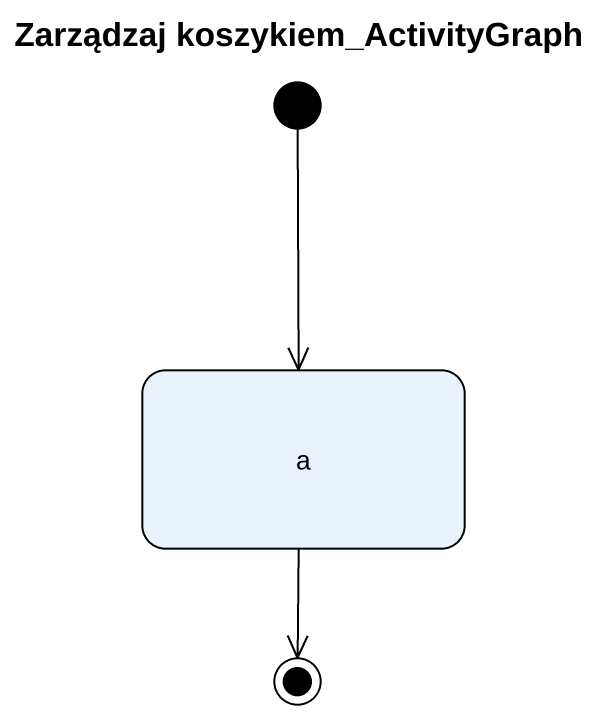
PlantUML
@startuml
title Zarządzaj koszykiem_ActivityGraph
hide empty description
state a
[*] --> a
a --> [*]
@enduml
